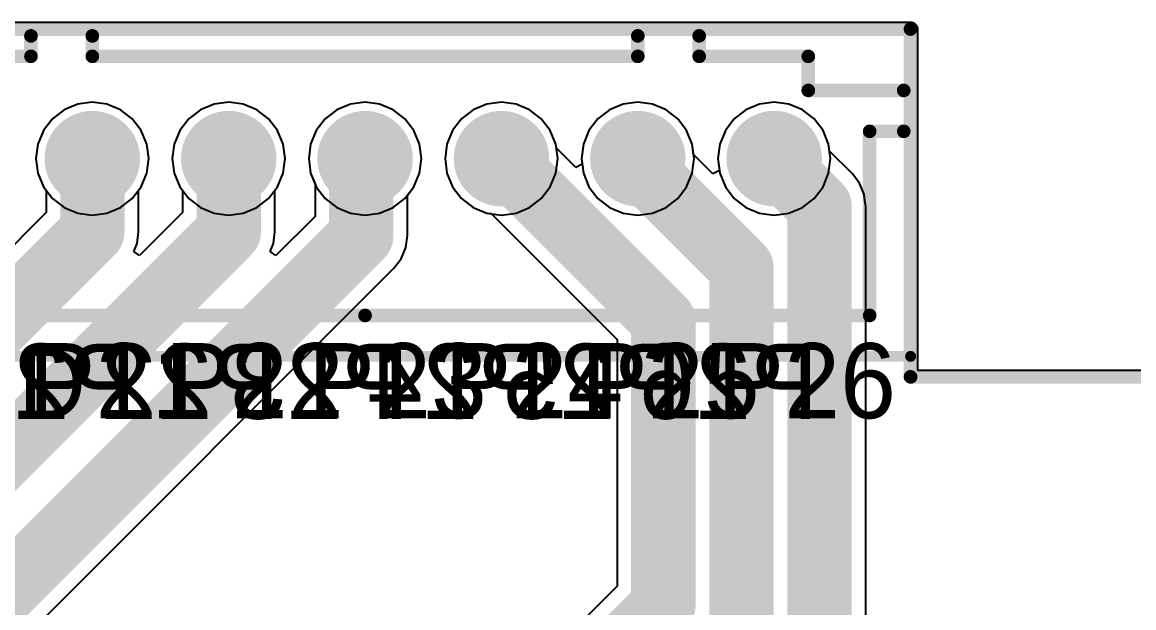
# Model space of a CAD drawing. Header units: millimetres. Extents: x -0.01 to 6.54, y 0.01 to 3.19.
# Drawn here: x 3.014 to 3.83, y 2.761 to 3.19 of the extents above; entities that cross this region are included whole.
import ezdxf

# ---------------------------------------------------------------- set-up
doc = ezdxf.new("R2010")
doc.units = ezdxf.units.MM
doc.header["$MEASUREMENT"] = 0
for name, color, linetype in [('BottomLayer', 5, 'Continuous'), ('BottomOverlay', 54, 'Continuous'), ('BottomSolder', 6, 'Continuous'), ('Mechanical1', 6, 'Continuous'), ('MultiLayer', 9, 'Continuous'), ('PadHoleLayer', 156, 'Continuous'), ('TopLayer', 1, 'Continuous'), ('TopOverlay', 2, 'Continuous'), ('TopSolder', 216, 'Continuous')]:
    doc.layers.add(name, color=color, linetype=linetype)

# ---------------------------------------------------------------- blocks, each defined once
blk = doc.blocks.new('HDR_7X1_2_54_2')
at = {"layer": 'BottomLayer', "const_width": 0.031}
for points in [[(-0.2155, 0, 1), (-0.1845, 0, 1)], [(-0.1155, 0, 1), (-0.0845, 0, 1)], [(-0.0155, 0, 1), (0.0155, 0, 1)], [(0.0845, 0, 1), (0.1155, 0, 1)], [(0.1845, 0, 1), (0.2155, 0, 1)], [(0.2845, 0, 1), (0.3155, 0, 1)]]:
    blk.add_lwpolyline(points, format="xyb", close=True, dxfattribs=at)
at = {"layer": 'BottomLayer'}
blk.add_solid([(-0.331, -0.031), (-0.269, -0.031), (-0.331, 0.031), (-0.269, 0.031)], dxfattribs=at)
at = {"layer": 'BottomSolder', "const_width": 0.035}
for points in [[(-0.2175, 0, 1), (-0.1825, 0, 1)], [(-0.1175, 0, 1), (-0.0825, 0, 1)], [(-0.0175, 0, 1), (0.0175, 0, 1)], [(0.0825, 0, 1), (0.1175, 0, 1)], [(0.1825, 0, 1), (0.2175, 0, 1)], [(0.2825, 0, 1), (0.3175, 0, 1)]]:
    blk.add_lwpolyline(points, format="xyb", close=True, dxfattribs=at)
at = {"layer": 'BottomSolder'}
blk.add_solid([(-0.335, -0.035), (-0.265, -0.035), (-0.335, 0.035), (-0.265, 0.035)], dxfattribs=at)
at = {"layer": 'MultiLayer', "const_width": 0.031}
for points in [[(-0.2155, 0, 1), (-0.1845, 0, 1)], [(-0.1155, 0, 1), (-0.0845, 0, 1)], [(-0.0155, 0, 1), (0.0155, 0, 1)], [(0.0845, 0, 1), (0.1155, 0, 1)], [(0.1845, 0, 1), (0.2155, 0, 1)], [(0.2845, 0, 1), (0.3155, 0, 1)]]:
    blk.add_lwpolyline(points, format="xyb", close=True, dxfattribs=at)
at = {"layer": 'MultiLayer'}
blk.add_solid([(-0.331, -0.031), (-0.269, -0.031), (-0.331, 0.031), (-0.269, 0.031)], dxfattribs=at)
at = {"layer": 'PadHoleLayer', "const_width": 0.0175}
for points in [[(-0.30875, 0, 1), (-0.29125, 0, 1)], [(-0.20875, 0, 1), (-0.19125, 0, 1)], [(-0.10875, 0, 1), (-0.09125, 0, 1)], [(-0.00875, 0, 1), (0.00875, 0, 1)], [(0.09125, 0, 1), (0.10875, 0, 1)], [(0.19125, 0, 1), (0.20875, 0, 1)], [(0.29125, 0, 1), (0.30875, 0, 1)]]:
    blk.add_lwpolyline(points, format="xyb", close=True, dxfattribs=at)
at = {"layer": 'TopLayer', "const_width": 0.031}
for points in [[(-0.2155, 0, 1), (-0.1845, 0, 1)], [(-0.1155, 0, 1), (-0.0845, 0, 1)], [(-0.0155, 0, 1), (0.0155, 0, 1)], [(0.0845, 0, 1), (0.1155, 0, 1)], [(0.1845, 0, 1), (0.2155, 0, 1)], [(0.2845, 0, 1), (0.3155, 0, 1)]]:
    blk.add_lwpolyline(points, format="xyb", close=True, dxfattribs=at)
at = {"layer": 'TopLayer'}
blk.add_solid([(-0.331, -0.031), (-0.269, -0.031), (-0.331, 0.031), (-0.269, 0.031)], dxfattribs=at)
at = {"layer": 'TopOverlay', "const_width": 0.008}
for points in [[(-0.39996, 0.095), (0.40004, 0.095)], [(-0.39996, -0.145), (-0.39996, 0.095)], [(0.40004, -0.145), (0.40004, 0.095)], [(-0.39996, -0.145), (0.40004, -0.145)]]:
    blk.add_lwpolyline(points, dxfattribs=at)
at = {"layer": 'TopOverlay', "const_width": 0.004}
for points in [[(-0.40196, 0.095, 1), (-0.39796, 0.095, 1)], [(-0.40196, 0.095, 1), (-0.39796, 0.095, 1)], [(0.39804, 0.095, 1), (0.40204, 0.095, 1)], [(0.39804, 0.095, 1), (0.40204, 0.095, 1)], [(-0.40196, -0.145, 1), (-0.39796, -0.145, 1)], [(-0.40196, -0.145, 1), (-0.39796, -0.145, 1)], [(0.39804, -0.145, 1), (0.40204, -0.145, 1)], [(0.39804, -0.145, 1), (0.40204, -0.145, 1)]]:
    blk.add_lwpolyline(points, format="xyb", close=True, dxfattribs=at)
at = {"layer": 'TopSolder', "const_width": 0.035}
for points in [[(-0.2175, 0, 1), (-0.1825, 0, 1)], [(-0.1175, 0, 1), (-0.0825, 0, 1)], [(-0.0175, 0, 1), (0.0175, 0, 1)], [(0.0825, 0, 1), (0.1175, 0, 1)], [(0.1825, 0, 1), (0.2175, 0, 1)], [(0.2825, 0, 1), (0.3175, 0, 1)]]:
    blk.add_lwpolyline(points, format="xyb", close=True, dxfattribs=at)
at = {"layer": 'TopSolder'}
blk.add_solid([(-0.335, -0.035), (-0.265, -0.035), (-0.335, 0.035), (-0.265, 0.035)], dxfattribs=at)

msp = doc.modelspace()

# ---------------------------------------------------------------- linework, layer by layer
at = {"layer": 'BottomLayer'}
for p, q in [((2.86492, 3.19042), (3.66684, 3.19042)), ((3.66684, 3.19042), (3.66868, 3.18966)), ((3.66868, 3.18966), (3.67009, 3.18825)), ((3.67009, 3.18825), (3.67085, 3.1864)), ((3.67085, 3.1864), (3.67085, 2.93534)), ((3.05517, 3.13035), (3.0452, 3.12622)), ((3.06588, 3.13176), (3.05517, 3.13035)), ((3.07658, 3.13035), (3.06588, 3.13176)), ((3.08655, 3.12622), (3.07658, 3.13035)), ((3.15517, 3.13035), (3.1452, 3.12622)), ((3.16588, 3.13176), (3.15517, 3.13035)), ((3.17658, 3.13035), (3.16588, 3.13176)), ((3.18655, 3.12622), (3.17658, 3.13035)), ((3.25517, 3.13035), (3.2452, 3.12622)), ((3.26588, 3.13176), (3.25517, 3.13035)), ((3.27658, 3.13035), (3.26588, 3.13176)), ((3.28655, 3.12622), (3.27658, 3.13035)), ((3.35517, 3.13035), (3.3452, 3.12622)), ((3.36588, 3.13176), (3.35517, 3.13035)), ((3.37658, 3.13035), (3.36588, 3.13176)), ((3.38655, 3.12622), (3.37658, 3.13035)), ((3.45517, 3.13035), (3.4452, 3.12622)), ((3.46588, 3.13176), (3.45517, 3.13035)), ((3.47658, 3.13035), (3.46588, 3.13176)), ((3.48655, 3.12622), (3.47658, 3.13035)), ((3.55517, 3.13035), (3.5452, 3.12622)), ((3.56588, 3.13176), (3.55517, 3.13035)), ((3.57658, 3.13035), (3.56588, 3.13176)), ((3.58655, 3.12622), (3.57658, 3.13035)), ((3.0452, 3.12622), (3.03664, 3.11965)), ((3.09512, 3.11965), (3.08655, 3.12622)), ((3.1452, 3.12622), (3.13664, 3.11965)), ((3.19512, 3.11965), (3.18655, 3.12622)), ((3.2452, 3.12622), (3.23664, 3.11965)), ((3.29512, 3.11965), (3.28655, 3.12622)), ((3.3452, 3.12622), (3.33664, 3.11965)), ((3.39512, 3.11965), (3.38655, 3.12622)), ((3.4452, 3.12622), (3.43664, 3.11965)), ((3.49512, 3.11965), (3.48655, 3.12622)), ((3.5452, 3.12622), (3.53664, 3.11965)), ((3.59512, 3.11965), (3.58655, 3.12622)), ((3.03664, 3.11965), (3.03006, 3.11108)), ((3.10169, 3.11108), (3.09512, 3.11965)), ((3.13664, 3.11965), (3.13006, 3.11108)), ((3.20169, 3.11108), (3.19512, 3.11965)), ((3.23664, 3.11965), (3.23006, 3.11108)), ((3.30169, 3.11108), (3.29512, 3.11965)), ((3.33664, 3.11965), (3.33006, 3.11108)), ((3.40169, 3.11108), (3.39512, 3.11965)), ((3.43664, 3.11965), (3.43006, 3.11108)), ((3.50169, 3.11108), (3.49512, 3.11965)), ((3.53664, 3.11965), (3.53006, 3.11108)), ((3.60169, 3.11108), (3.59512, 3.11965)), ((3.03006, 3.11108), (3.02593, 3.10111)), ((3.10582, 3.10111), (3.10169, 3.11108)), ((3.13006, 3.11108), (3.12593, 3.10111)), ((3.20582, 3.10111), (3.20169, 3.11108)), ((3.23006, 3.11108), (3.22593, 3.10111)), ((3.30582, 3.10111), (3.30169, 3.11108)), ((3.33006, 3.11108), (3.32593, 3.10111)), ((3.40582, 3.10111), (3.40169, 3.11108)), ((3.43006, 3.11108), (3.42593, 3.10111)), ((3.50582, 3.10111), (3.50169, 3.11108)), ((3.53006, 3.11108), (3.52593, 3.10111)), ((3.60582, 3.10111), (3.60169, 3.11108)), ((3.02593, 3.10111), (3.02452, 3.09041)), ((3.10723, 3.09041), (3.10582, 3.10111)), ((3.12593, 3.10111), (3.12452, 3.09041)), ((3.20723, 3.09041), (3.20582, 3.10111)), ((3.22593, 3.10111), (3.22452, 3.09041)), ((3.30723, 3.09041), (3.30582, 3.10111)), ((3.32593, 3.10111), (3.32452, 3.09041)), ((3.40723, 3.09041), (3.40582, 3.10111)), ((3.42593, 3.10111), (3.42452, 3.09041)), ((3.50723, 3.09041), (3.50582, 3.10111)), ((3.52593, 3.10111), (3.52452, 3.09041)), ((3.60723, 3.09041), (3.60582, 3.10111)), ((3.02452, 3.09041), (3.02593, 3.0797)), ((3.10582, 3.0797), (3.10723, 3.09041)), ((3.12452, 3.09041), (3.12593, 3.0797)), ((3.20582, 3.0797), (3.20723, 3.09041)), ((3.22452, 3.09041), (3.22593, 3.0797)), ((3.30582, 3.0797), (3.30723, 3.09041)), ((3.32452, 3.09041), (3.32593, 3.0797)), ((3.40582, 3.0797), (3.40723, 3.09041)), ((3.42452, 3.09041), (3.42593, 3.0797)), ((3.50582, 3.0797), (3.50723, 3.09041)), ((3.52452, 3.09041), (3.52593, 3.0797)), ((3.60582, 3.0797), (3.60723, 3.09041)), ((3.02593, 3.0797), (3.03006, 3.06973)), ((3.10169, 3.06973), (3.10582, 3.0797)), ((3.12593, 3.0797), (3.13006, 3.06973)), ((3.20169, 3.06973), (3.20582, 3.0797)), ((3.22593, 3.0797), (3.23006, 3.06973)), ((3.30169, 3.06973), (3.30582, 3.0797)), ((3.32593, 3.0797), (3.33006, 3.06973)), ((3.40169, 3.06973), (3.40582, 3.0797)), ((3.42593, 3.0797), (3.43006, 3.06973)), ((3.50169, 3.06973), (3.50582, 3.0797)), ((3.52593, 3.0797), (3.53006, 3.06973)), ((3.60169, 3.06973), (3.60582, 3.0797)), ((3.03006, 3.06973), (3.03664, 3.06116)), ((3.09512, 3.06116), (3.10169, 3.06973)), ((3.13006, 3.06973), (3.13664, 3.06116)), ((3.19512, 3.06116), (3.20169, 3.06973)), ((3.23006, 3.06973), (3.23664, 3.06116)), ((3.29512, 3.06116), (3.30169, 3.06973)), ((3.33006, 3.06973), (3.33664, 3.06116)), ((3.39512, 3.06116), (3.40169, 3.06973)), ((3.43006, 3.06973), (3.43664, 3.06116)), ((3.49512, 3.06116), (3.50169, 3.06973)), ((3.53006, 3.06973), (3.53664, 3.06116)), ((3.59512, 3.06116), (3.60169, 3.06973)), ((3.03664, 3.06116), (3.0452, 3.05459)), ((3.08655, 3.05459), (3.09512, 3.06116)), ((3.13664, 3.06116), (3.1452, 3.05459)), ((3.18655, 3.05459), (3.19512, 3.06116)), ((3.23664, 3.06116), (3.2452, 3.05459)), ((3.28655, 3.05459), (3.29512, 3.06116)), ((3.33664, 3.06116), (3.3452, 3.05459)), ((3.38655, 3.05459), (3.39512, 3.06116)), ((3.43664, 3.06116), (3.4452, 3.05459)), ((3.48655, 3.05459), (3.49512, 3.06116)), ((3.53664, 3.06116), (3.5452, 3.05459)), ((3.58655, 3.05459), (3.59512, 3.06116)), ((3.0452, 3.05459), (3.05517, 3.05046)), ((3.05517, 3.05046), (3.06588, 3.04905)), ((3.06588, 3.04905), (3.07658, 3.05046)), ((3.07658, 3.05046), (3.08655, 3.05459)), ((3.1452, 3.05459), (3.15517, 3.05046)), ((3.15517, 3.05046), (3.16588, 3.04905)), ((3.16588, 3.04905), (3.17658, 3.05046)), ((3.17658, 3.05046), (3.18655, 3.05459)), ((3.2452, 3.05459), (3.25517, 3.05046)), ((3.25517, 3.05046), (3.26588, 3.04905)), ((3.26588, 3.04905), (3.27658, 3.05046)), ((3.27658, 3.05046), (3.28655, 3.05459)), ((3.3452, 3.05459), (3.35517, 3.05046)), ((3.35517, 3.05046), (3.36588, 3.04905)), ((3.36588, 3.04905), (3.37658, 3.05046)), ((3.37658, 3.05046), (3.38655, 3.05459)), ((3.4452, 3.05459), (3.45517, 3.05046)), ((3.45517, 3.05046), (3.46588, 3.04905)), ((3.46588, 3.04905), (3.47658, 3.05046)), ((3.47658, 3.05046), (3.48655, 3.05459)), ((3.5452, 3.05459), (3.55517, 3.05046)), ((3.55517, 3.05046), (3.56588, 3.04905)), ((3.56588, 3.04905), (3.57658, 3.05046)), ((3.57658, 3.05046), (3.58655, 3.05459)), ((3.67085, 2.93534), (5.10504, 2.93534))]:
    msp.add_line(p, q, dxfattribs=at)
at = {"layer": 'Mechanical1', "const_width": 0.01}
for points in [[(2.86592, 3.18541), (3.66584, 3.18541)], [(3.66584, 2.93041), (3.66584, 3.18541)], [(3.66592, 2.93033), (5.10997, 2.93033)]]:
    msp.add_lwpolyline(points, dxfattribs=at)
at = {"layer": 'Mechanical1', "const_width": 0.005}
for points in [[(3.66334, 3.18541, 1), (3.66834, 3.18541, 1)], [(3.66334, 3.18541, 1), (3.66834, 3.18541, 1)], [(3.66334, 2.93041, 1), (3.66834, 2.93041, 1)], [(3.66342, 2.93033, 1), (3.66842, 2.93033, 1)]]:
    msp.add_lwpolyline(points, format="xyb", close=True, dxfattribs=at)
at = {"layer": 'TopLayer'}
for p, q in [((2.86492, 3.19042), (3.66684, 3.19042)), ((3.66684, 3.19042), (3.66868, 3.18966)), ((3.66868, 3.18966), (3.67009, 3.18825)), ((3.67009, 3.18825), (3.67085, 3.1864)), ((3.67085, 3.1864), (3.67085, 2.93534)), ((3.05517, 3.13035), (3.0452, 3.12622)), ((3.06588, 3.13176), (3.05517, 3.13035)), ((3.07658, 3.13035), (3.06588, 3.13176)), ((3.08655, 3.12622), (3.07658, 3.13035)), ((3.15517, 3.13035), (3.1452, 3.12622)), ((3.16588, 3.13176), (3.15517, 3.13035)), ((3.17658, 3.13035), (3.16588, 3.13176)), ((3.18655, 3.12622), (3.17658, 3.13035)), ((3.25517, 3.13035), (3.2452, 3.12622)), ((3.26588, 3.13176), (3.25517, 3.13035)), ((3.27658, 3.13035), (3.26588, 3.13176)), ((3.28655, 3.12622), (3.27658, 3.13035)), ((3.35517, 3.13035), (3.3452, 3.12622)), ((3.36588, 3.13176), (3.35517, 3.13035)), ((3.37658, 3.13035), (3.36588, 3.13176)), ((3.38655, 3.12622), (3.37658, 3.13035)), ((3.45517, 3.13035), (3.4452, 3.12622)), ((3.46588, 3.13176), (3.45517, 3.13035)), ((3.47658, 3.13035), (3.46588, 3.13176)), ((3.48655, 3.12622), (3.47658, 3.13035)), ((3.55517, 3.13035), (3.5452, 3.12622)), ((3.56588, 3.13176), (3.55517, 3.13035)), ((3.57658, 3.13035), (3.56588, 3.13176)), ((3.58655, 3.12622), (3.57658, 3.13035)), ((3.0452, 3.12622), (3.03664, 3.11965)), ((3.09512, 3.11965), (3.08655, 3.12622)), ((3.1452, 3.12622), (3.13664, 3.11965)), ((3.19512, 3.11965), (3.18655, 3.12622)), ((3.2452, 3.12622), (3.23664, 3.11965)), ((3.29512, 3.11965), (3.28655, 3.12622)), ((3.3452, 3.12622), (3.33664, 3.11965)), ((3.39512, 3.11965), (3.38655, 3.12622)), ((3.4452, 3.12622), (3.43664, 3.11965)), ((3.49512, 3.11965), (3.48655, 3.12622)), ((3.5452, 3.12622), (3.53664, 3.11965)), ((3.59512, 3.11965), (3.58655, 3.12622)), ((3.03664, 3.11965), (3.03006, 3.11108)), ((3.10169, 3.11108), (3.09512, 3.11965)), ((3.13664, 3.11965), (3.13006, 3.11108)), ((3.20169, 3.11108), (3.19512, 3.11965)), ((3.23664, 3.11965), (3.23006, 3.11108)), ((3.30169, 3.11108), (3.29512, 3.11965)), ((3.33664, 3.11965), (3.33006, 3.11108)), ((3.40169, 3.11108), (3.39512, 3.11965)), ((3.43664, 3.11965), (3.43006, 3.11108)), ((3.50169, 3.11108), (3.49512, 3.11965)), ((3.53664, 3.11965), (3.53006, 3.11108)), ((3.60169, 3.11108), (3.59512, 3.11965)), ((3.03006, 3.11108), (3.02593, 3.10111)), ((3.10582, 3.10111), (3.10169, 3.11108)), ((3.13006, 3.11108), (3.12593, 3.10111)), ((3.20582, 3.10111), (3.20169, 3.11108)), ((3.23006, 3.11108), (3.22593, 3.10111)), ((3.30582, 3.10111), (3.30169, 3.11108)), ((3.33006, 3.11108), (3.32593, 3.10111)), ((3.40582, 3.10111), (3.40169, 3.11108)), ((3.43006, 3.11108), (3.42593, 3.10111)), ((3.50582, 3.10111), (3.50169, 3.11108)), ((3.53006, 3.11108), (3.52593, 3.10111)), ((3.60582, 3.10111), (3.60169, 3.11108)), ((3.02593, 3.10111), (3.02452, 3.09041)), ((3.10723, 3.09041), (3.10582, 3.10111)), ((3.12593, 3.10111), (3.12452, 3.09041)), ((3.20723, 3.09041), (3.20582, 3.10111)), ((3.22593, 3.10111), (3.22452, 3.09041)), ((3.30723, 3.09041), (3.30582, 3.10111)), ((3.32593, 3.10111), (3.32452, 3.09041)), ((3.40622, 3.09806), (3.40582, 3.10111)), ((3.42033, 3.08395), (3.40622, 3.09806)), ((3.42593, 3.10111), (3.42452, 3.09041)), ((3.50683, 3.09346), (3.50582, 3.10111)), ((3.52593, 3.10111), (3.52452, 3.09041)), ((3.6065, 3.09596), (3.60582, 3.10111)), ((3.02452, 3.09041), (3.02593, 3.0797)), ((3.10582, 3.0797), (3.10723, 3.09041)), ((3.12452, 3.09041), (3.12593, 3.0797)), ((3.20582, 3.0797), (3.20723, 3.09041)), ((3.22452, 3.09041), (3.22593, 3.0797)), ((3.30582, 3.0797), (3.30723, 3.09041)), ((3.32452, 3.09041), (3.32593, 3.0797)), ((3.42452, 3.09041), (3.42507, 3.08629)), ((3.52094, 3.07935), (3.50683, 3.09346)), ((3.52452, 3.09041), (3.52567, 3.08169)), ((3.62307, 3.07938), (3.6065, 3.09596)), ((3.42507, 3.08629), (3.42033, 3.08395)), ((3.52567, 3.08169), (3.52094, 3.07935)), ((3.02593, 3.0797), (3.03006, 3.06973)), ((3.10169, 3.06973), (3.10582, 3.0797)), ((3.12593, 3.0797), (3.13006, 3.06973)), ((3.20169, 3.06973), (3.20582, 3.0797)), ((3.22593, 3.0797), (3.22918, 3.07186)), ((3.30169, 3.06973), (3.30582, 3.0797)), ((3.32593, 3.0797), (3.33006, 3.06973)), ((3.62846, 3.07236), (3.62307, 3.07938)), ((3.03006, 3.06973), (3.03201, 3.0672)), ((3.03201, 3.0672), (3.03201, 3.05087)), ((3.09983, 3.0673), (3.10169, 3.06973)), ((3.09983, 3.03682), (3.09983, 3.0673)), ((3.13006, 3.06973), (3.13201, 3.0672)), ((3.13201, 3.0672), (3.13201, 3.05087)), ((3.19983, 3.0673), (3.20169, 3.06973)), ((3.19983, 3.03682), (3.19983, 3.0673)), ((3.22918, 3.07186), (3.22918, 3.04805)), ((3.29701, 3.06362), (3.30169, 3.06973)), ((3.33006, 3.06973), (3.33664, 3.06116)), ((3.63185, 3.06418), (3.62846, 3.07236)), ((3.29701, 3.034), (3.29701, 3.06362)), ((3.33664, 3.06116), (3.3452, 3.05459)), ((3.63243, 3.05979), (3.63185, 3.06418)), ((3.63301, 3.05541), (3.63243, 3.05979)), ((3.03201, 3.05087), (2.72505, 2.74391)), ((3.13201, 3.05087), (3.10048, 3.01935)), ((3.3452, 3.05459), (3.35517, 3.05046)), ((3.35517, 3.05046), (3.35832, 3.05005)), ((3.35832, 3.05005), (3.45069, 2.95767)), ((3.63301, 3.0554), (3.63301, 3.05541)), ((3.63301, 2.45452), (3.63301, 3.0554)), ((3.22918, 3.04805), (3.20048, 3.01935)), ((3.09867, 3.02805), (3.09983, 3.03682)), ((3.19867, 3.02805), (3.19983, 3.03682)), ((3.29585, 3.02522), (3.29701, 3.034)), ((3.09624, 3.02218), (3.09867, 3.02805)), ((3.19624, 3.02218), (3.19867, 3.02805)), ((3.29246, 3.01704), (3.29585, 3.02522)), ((3.10048, 3.01935), (3.09624, 3.02218)), ((3.20048, 3.01935), (3.19624, 3.02218)), ((3.28707, 3.01002), (3.29246, 3.01704)), ((2.70301, 2.42595), (3.28707, 3.01002)), ((3.28707, 3.01002), (3.28707, 3.01002)), ((3.45069, 2.95767), (3.45069, 2.77696)), ((3.67085, 2.93534), (5.10504, 2.93534)), ((3.45069, 2.77696), (3.4043, 2.73056))]:
    msp.add_line(p, q, dxfattribs=at)
at = {"layer": 'TopLayer', "const_width": 0.04724}
for points in [[(3.06592, 3.03682), (3.06592, 3.09041)], [(3.16592, 3.03682), (3.16592, 3.09041)], [(3.26309, 3.08758), (3.26592, 3.09041)], [(3.36592, 3.09041), (3.48461, 2.97172)], [(3.46592, 3.08641), (3.46592, 3.09041)], [(3.56409, 3.09041), (3.59909, 3.05541)], [(3.26309, 3.034), (3.26309, 3.08758)], [(3.46592, 3.08641), (3.54185, 3.01048)], [(3.59909, 2.45352), (3.59909, 3.05541)], [(2.56909, 2.44), (3.16592, 3.03682)], [(2.66909, 2.44), (3.26309, 3.034)], [(2.73909, 2.71), (3.06592, 3.03682)], [(3.54185, 2.47723), (3.54185, 3.01048)], [(3.48461, 2.76291), (3.48461, 2.97172)], [(3.3771, 2.65541), (3.48461, 2.76291)]]:
    msp.add_lwpolyline(points, dxfattribs=at)
at = {"layer": 'TopLayer', "const_width": 0.02362}
for points in [[(3.05411, 3.09041, 1), (3.07773, 3.09041, 1)], [(3.15411, 3.09041, 1), (3.17773, 3.09041, 1)], [(3.25411, 3.09041, 1), (3.27773, 3.09041, 1)], [(3.35411, 3.09041, 1), (3.37773, 3.09041, 1)], [(3.45411, 3.09041, 1), (3.47773, 3.09041, 1)], [(3.55228, 3.09041, 1), (3.57591, 3.09041, 1)], [(3.25128, 3.08758, 1), (3.2749, 3.08758, 1)], [(3.25128, 3.08758, 1), (3.2749, 3.08758, 1)], [(3.45411, 3.08641, 1), (3.47773, 3.08641, 1)], [(3.45411, 3.08641, 1), (3.47773, 3.08641, 1)], [(3.58728, 3.05541, 1), (3.61091, 3.05541, 1)], [(3.58728, 3.05541, 1), (3.61091, 3.05541, 1)], [(3.05411, 3.03682, 1), (3.07773, 3.03682, 1)], [(3.05411, 3.03682, 1), (3.07773, 3.03682, 1)], [(3.15411, 3.03682, 1), (3.17773, 3.03682, 1)], [(3.15411, 3.03682, 1), (3.17773, 3.03682, 1)], [(3.25128, 3.034, 1), (3.2749, 3.034, 1)], [(3.25128, 3.034, 1), (3.2749, 3.034, 1)], [(3.53004, 3.01048, 1), (3.55366, 3.01048, 1)], [(3.53004, 3.01048, 1), (3.55366, 3.01048, 1)], [(3.4728, 2.97172, 1), (3.49642, 2.97172, 1)], [(3.4728, 2.97172, 1), (3.49642, 2.97172, 1)], [(3.4728, 2.76291, 1), (3.49642, 2.76291, 1)], [(3.4728, 2.76291, 1), (3.49642, 2.76291, 1)]]:
    msp.add_lwpolyline(points, format="xyb", close=True, dxfattribs=at)
at = {"layer": 'TopOverlay', "const_width": 0.01}
for points in [[(3.02088, 3.16541), (3.02088, 3.18041)], [(3.06588, 3.16541), (3.06588, 3.18041)], [(3.46588, 3.16541), (3.46588, 3.18041)], [(3.51088, 3.16541), (3.51088, 3.18041)], [(2.94088, 3.16541), (3.02088, 3.16541)], [(3.06588, 3.16541), (3.46588, 3.16541)], [(3.51088, 3.16541), (3.59088, 3.16541)], [(3.59088, 3.14041), (3.59088, 3.16541)], [(3.59088, 3.14041), (3.66088, 3.14041)], [(3.63588, 3.11041), (3.66088, 3.11041)], [(3.63588, 2.97541), (3.63588, 3.11041)], [(2.89588, 2.97541), (3.26588, 2.97541)], [(3.26588, 2.97541), (3.63588, 2.97541)]]:
    msp.add_lwpolyline(points, dxfattribs=at)
at = {"layer": 'TopOverlay', "const_width": 0.005}
for points in [[(3.01838, 3.18041, 1), (3.02338, 3.18041, 1)], [(3.06338, 3.18041, 1), (3.06838, 3.18041, 1)], [(3.46338, 3.18041, 1), (3.46838, 3.18041, 1)], [(3.50838, 3.18041, 1), (3.51338, 3.18041, 1)], [(3.01838, 3.16541, 1), (3.02338, 3.16541, 1)], [(3.01838, 3.16541, 1), (3.02338, 3.16541, 1)], [(3.06338, 3.16541, 1), (3.06838, 3.16541, 1)], [(3.06338, 3.16541, 1), (3.06838, 3.16541, 1)], [(3.46338, 3.16541, 1), (3.46838, 3.16541, 1)], [(3.46338, 3.16541, 1), (3.46838, 3.16541, 1)], [(3.50838, 3.16541, 1), (3.51338, 3.16541, 1)], [(3.50838, 3.16541, 1), (3.51338, 3.16541, 1)], [(3.58838, 3.16541, 1), (3.59338, 3.16541, 1)], [(3.58838, 3.16541, 1), (3.59338, 3.16541, 1)], [(3.58838, 3.14041, 1), (3.59338, 3.14041, 1)], [(3.58838, 3.14041, 1), (3.59338, 3.14041, 1)], [(3.65838, 3.14041, 1), (3.66338, 3.14041, 1)], [(3.63338, 3.11041, 1), (3.63838, 3.11041, 1)], [(3.63338, 3.11041, 1), (3.63838, 3.11041, 1)], [(3.65838, 3.11041, 1), (3.66338, 3.11041, 1)], [(3.26338, 2.97541, 1), (3.26838, 2.97541, 1)], [(3.26338, 2.97541, 1), (3.26838, 2.97541, 1)], [(3.63338, 2.97541, 1), (3.63838, 2.97541, 1)], [(3.63338, 2.97541, 1), (3.63838, 2.97541, 1)]]:
    msp.add_lwpolyline(points, format="xyb", close=True, dxfattribs=at)

# ---------------------------------------------------------------- block references
at = {"rotation": 360}
msp.add_blockref('HDR_7X1_2_54_2', (3.26588, 3.09041), dxfattribs=at)

# ---------------------------------------------------------------- texts
at = {"layer": 'BottomOverlay', "text_generation_flag": 2}
for s, p in [('P21', (3.09818, 2.89959)), ('P22', (3.20318, 2.89959)), ('P23', (3.29818, 2.89959)), ('P24', (3.39818, 2.89959)), ('P25', (3.49818, 2.89959)), ('P26', (3.59818, 2.89959))]:
    msp.add_text(s, height=0.055118, rotation=360, dxfattribs=at).set_placement(p)
at = {"layer": 'TopOverlay'}
for s, height, p in [('GND', 0.051181, (2.90906, 2.9)), ('P21', 0.055118, (3.01906, 2.9)), ('P22', 0.055118, (3.11906, 2.9)), ('P23', 0.055118, (3.22406, 2.9)), ('P24', 0.055118, (3.32406, 2.9)), ('P25', 0.055118, (3.42406, 2.9)), ('P26', 0.055118, (3.52406, 2.9))]:
    msp.add_text(s, height=height, rotation=360, dxfattribs=at).set_placement(p)

doc.saveas('drawing.dxf')
